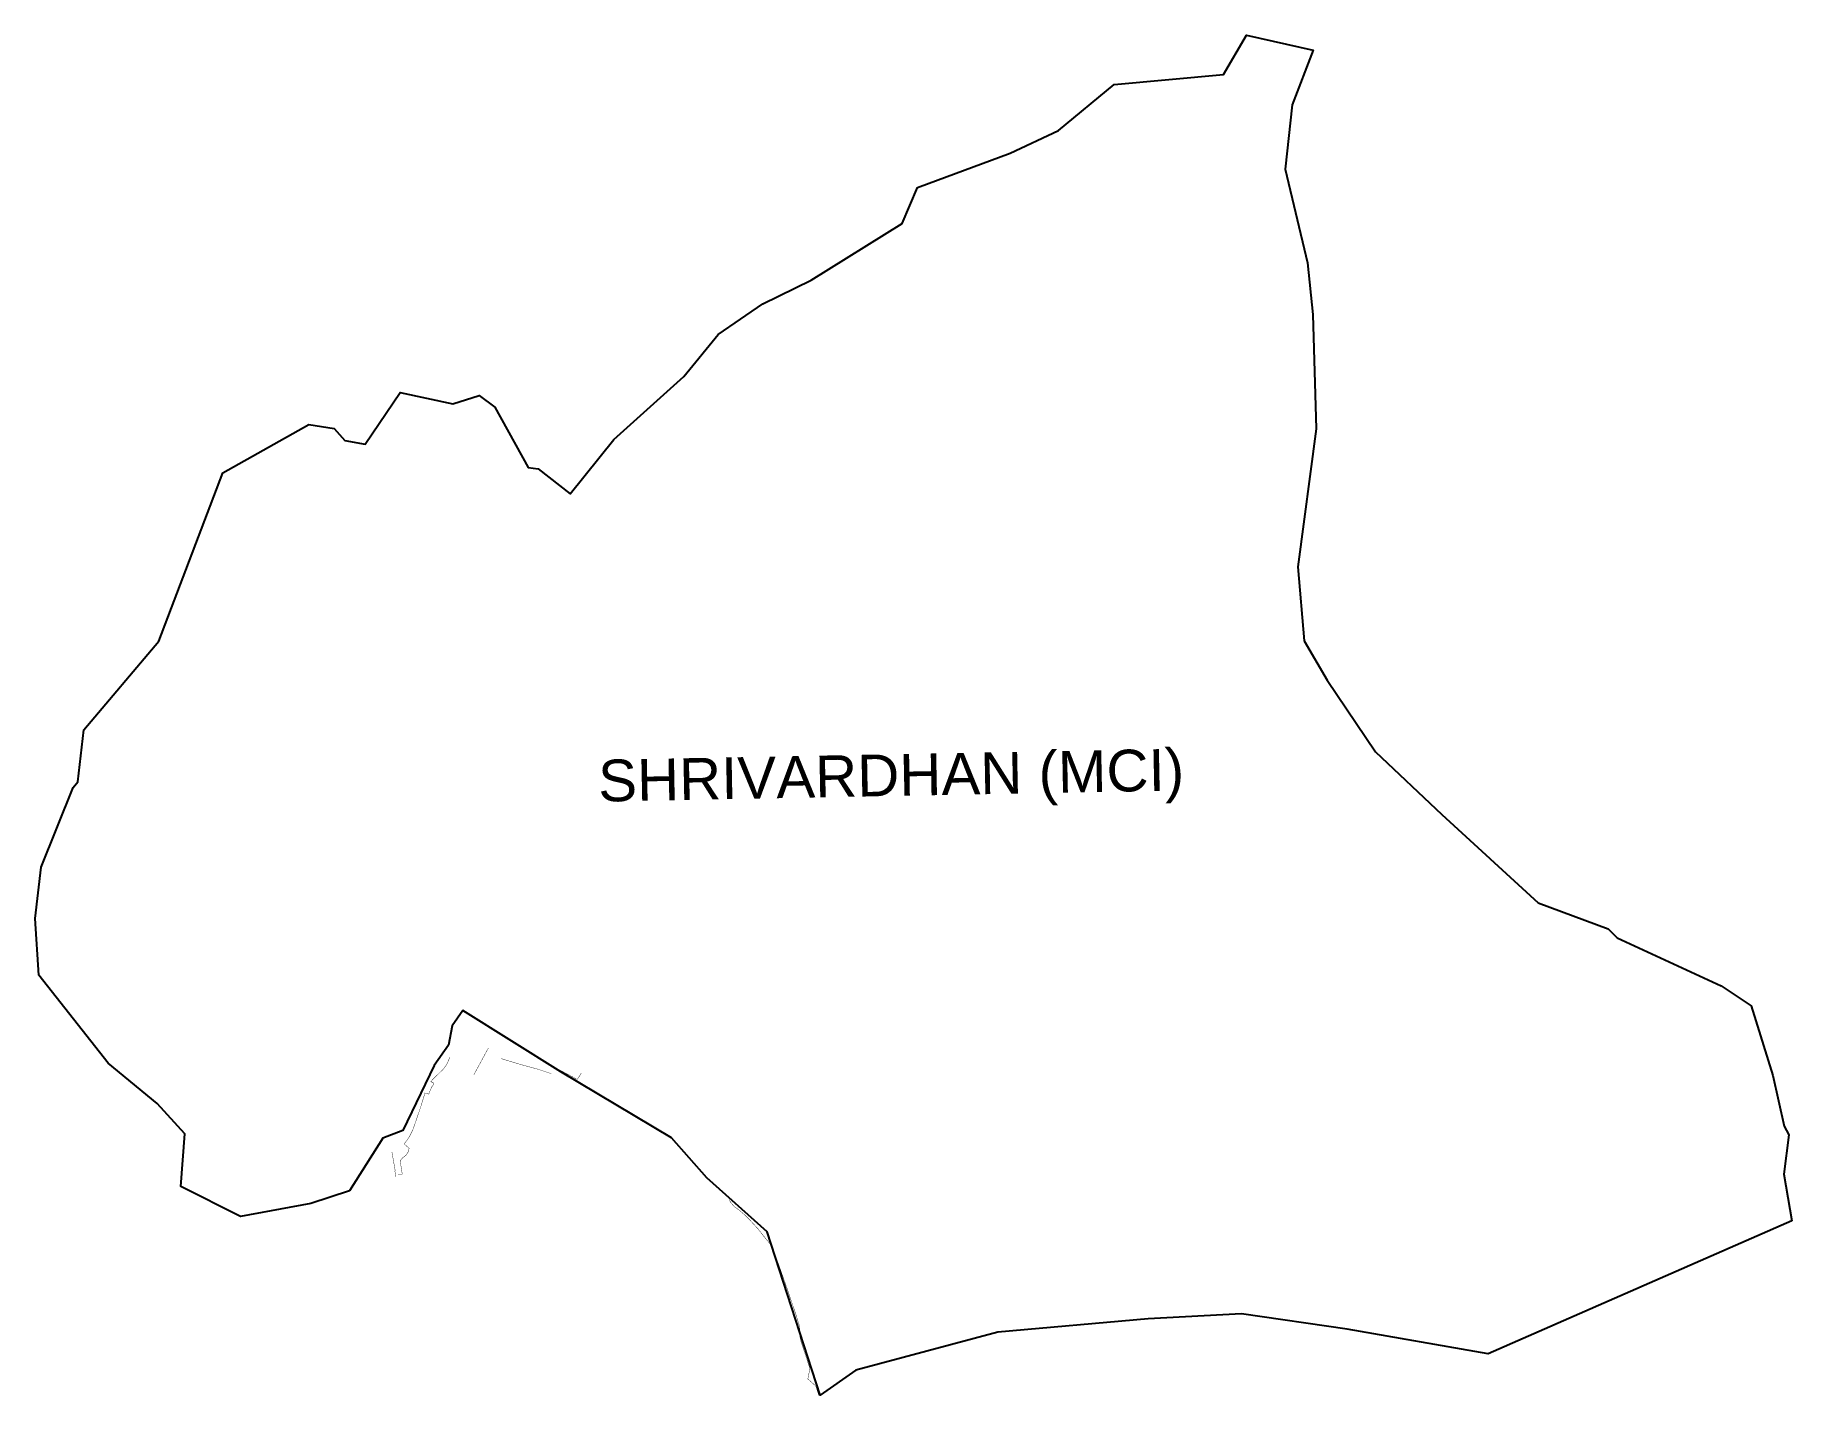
# Model space of a CAD drawing. Header units: metres. Extents: x 287290 to 291869, y 1996409 to 1999955.
import ezdxf

# ---------------------------------------------------------------- set-up
doc = ezdxf.new("R2010")
doc.units = ezdxf.units.M
for name, color, linetype in [('SEAWALL', 170, 'Continuous'), ('village', 3, 'Continuous'), ('VILLAGE NAME', 250, 'Continuous')]:
    doc.layers.add(name, color=color, linetype=linetype)
doc.styles.get("Standard").update_dxf_attribs({"font": 'simplex.shx'})

msp = doc.modelspace()

# ---------------------------------------------------------------- linework, layer by layer
at = {"layer": 'SEAWALL', "color": 30, "const_width": 1, "flags": 128}
for points in [[(288471.2, 1997315.3), (288433.5, 1997245.9)], [(288235.3, 1996984.5), (288246.7, 1996986.8), (288241.3, 1997021.5), (288247.7, 1997029.2), (288256.3, 1997035.7), (288258.9, 1997039.2), (288262.5, 1997045.1), (288264.7, 1997053.9), (288252.6, 1997064.5), (288253.9, 1997068), (288265, 1997083.5), (288274.4, 1997102.5), (288284.4, 1997131), (288294.6, 1997161.1), (288305.9, 1997198), (288315.7, 1997195.2), (288324.1, 1997215.1), (288325.4, 1997214.9), (288328.9, 1997223.9), (288321.2, 1997227.5), (288327, 1997234.4), (288345.3, 1997252.1), (288352.9, 1997259.4), (288359.5, 1997267.9), (288364.8, 1997276.8), (288370.8, 1997291.5)], [(288504.2, 1997287.8), (288553, 1997273.1), (288599.6, 1997260.4), (288635.3, 1997248.5)], [(288646.8, 1997263.5), (288684.3, 1997243.6), (288702.9, 1997233.3), (288713.8, 1997250.6)], [(288219.7, 1997044.7), (288228.4, 1996995.2), (288227.5, 1996995.1), (288230, 1996979.2)], [(289100.3, 1996923.7), (289100.3, 1996919.6), (289101, 1996915.9), (289103, 1996912.4), (289112.1, 1996901.9), (289124.7, 1996893), (289138.7, 1996881), (289150.4, 1996869.6), (289174.3, 1996843.5), (289189.6, 1996824.1), (289210.6, 1996798.5), (289219.6, 1996774.6), (289234.9, 1996731), (289250.2, 1996687.4), (289273.7, 1996618), (289281, 1996594.1), (289283.3, 1996581.3), (289282.7, 1996564.9), (289285.6, 1996551.7), (289297.4, 1996516.1), (289309.3, 1996479.8), (289303.8, 1996452.8), (289324.2, 1996434.8), (289332.8, 1996409.3)]]:
    msp.add_lwpolyline(points, dxfattribs=at)
at = {"layer": 'village', "color": 3, "true_color": 0x00ff00}
msp.add_polyline3d([(291868.7, 1996864.8, 0), (291076.9, 1996518, 0), (290710, 1996582.2, 0), (290434.2, 1996622.2, 0), (290190.7, 1996609.5, 0), (289799, 1996574.4, 0), (289429.1, 1996475.9, 0), (289336, 1996410.4, 0), (289197.6, 1996836, 0), (289040.6, 1996977.1, 0), (288948.7, 1997081.2, 0), (288659.7, 1997253.1, 0), (288404.4, 1997413.4, 0), (288376.9, 1997373.3, 0), (288366.9, 1997322.6, 0), (288329.6, 1997269.4, 0), (288248.5, 1997100, 0), (288195.8, 1997080.6, 0), (288109.1, 1996943.2, 0), (288008.8, 1996909.9, 0), (287825.5, 1996875.9, 0), (287669.2, 1996954.4, 0), (287679.8, 1997091.5, 0), (287607.9, 1997171, 0), (287479.8, 1997276.3, 0), (287299.2, 1997505.4, 0), (287289.9, 1997652.5, 0), (287305.9, 1997787, 0), (287388.7, 1997994.1, 0), (287401.5, 1998008.7, 0), (287416.9, 1998144.6, 0), (287612.2, 1998376, 0), (287779, 1998814.6, 0), (288003.2, 1998940.4, 0), (288069.1, 1998930, 0), (288097.4, 1998898.4, 0), (288149.9, 1998889.4, 0), (288241.2, 1999023.9, 0), (288378.3, 1998993.9, 0), (288447.3, 1999016.4, 0), (288488, 1998985.7, 0), (288574.9, 1998828, 0), (288601.1, 1998824.5, 0), (288684.1, 1998759.6, 0), (288797.8, 1998901.7, 0), (288980.6, 1999065.6, 0), (289069.8, 1999175.1, 0), (289186.3, 1999255.2, 0), (289312.4, 1999316.4, 0), (289549.9, 1999464.5, 0), (289589.9, 1999558.2, 0), (289831.2, 1999647.8, 0), (289956.9, 1999706.6, 0), (290102.4, 1999826.8, 0), (290386.9, 1999852.9, 0), (290447.2, 1999955.2, 0), (290621.1, 1999916.1, 0), (290566.1, 1999773.1, 0), (290547.8, 1999605.5, 0), (290606.1, 1999361.9, 0), (290620.4, 1999227.4, 0), (290628.8, 1998928.7, 0), (290580.7, 1998569.1, 0), (290597.9, 1998376.7, 0), (290657.7, 1998273.8, 0), (290783.1, 1998087.4, 0), (290956.1, 1997924.2, 0), (291207.3, 1997693.5, 0), (291390.1, 1997626, 0), (291413.6, 1997602.3, 0), (291684.6, 1997477.3, 0), (291762.5, 1997425.5, 0), (291818.7, 1997243.3, 0), (291848.8, 1997111.3, 0), (291860.6, 1997088.7, 0), (291847.7, 1996986.3, 0)], close=True, dxfattribs=at)

# ---------------------------------------------------------------- texts
at = {"layer": 'VILLAGE NAME', "insert": (288756.3, 1998066.2), "char_height": 108.748, "attachment_point": 1, "rotation": 1.1028}
msp.add_mtext_dynamic_manual_height_columns('{\\fArial|b0|i0|c0|p34;SHRIVARDHAN (MCI)}', width=1571.314, gutter_width=543.7, heights=[0], dxfattribs=at)

doc.saveas('drawing.dxf')
